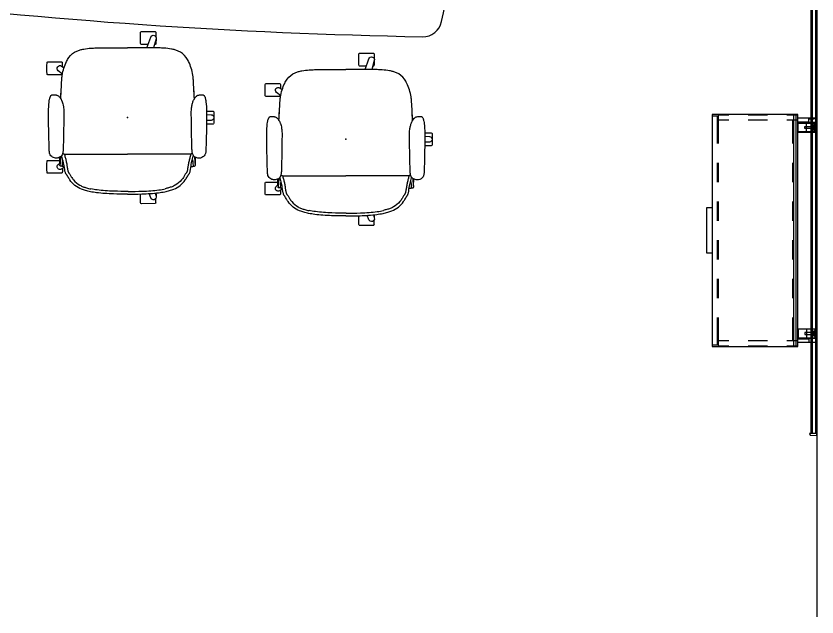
# Model space of a CAD drawing. Header units: inches. Extents: x -2 to 289, y -6 to 222.
# Drawn here: x 152.6 to 277, y 0 to 93.3 of the extents above; entities that cross this region are included whole.
import ezdxf

# ---------------------------------------------------------------- set-up
doc = ezdxf.new("R2010")
doc.units = ezdxf.units.IN
doc.header["$MEASUREMENT"] = 0
for name, color, linetype in [('DISPLAY', 5, 'Continuous'), ('SEAT', 5, 'Continuous'), ('STORAGE', 4, 'Continuous'), ('TABLE', 6, 'Continuous'), ('TABLE-ELEC', 1, 'Continuous'), ('WALL', 7, 'Continuous')]:
    doc.layers.add(name, color=color, linetype=linetype)

# ---------------------------------------------------------------- blocks, each defined once
blk = doc.blocks.new('gexrl_96_0p')
at = {"layer": 'DISPLAY'}
for p, q in [((0, -0.93), (0, 0)), ((97, 0), (0, 0)), ((97, 0), (97, -0.93)), ((97, -0.2), (0, -0.2)), ((97, -0.7), (0, -0.7)), ((0, -0.93), (97, -0.93))]:
    blk.add_line(p, q, dxfattribs=at)
for p in [(0, 0), (97, 0)]:
    blk.add_point(p, dxfattribs=at)
blk = doc.blocks.new('gexrec_4_1p')
at = {"layer": 'DISPLAY'}
for p, q in [((0, 0), (0, -1.14)), ((0.35, 0), (0, 0)), ((0, -1.14), (0.16, -1.13)), ((0.16, -1.13), (0.2, -1.12)), ((0.2, -1.12), (0.22, -1.1)), ((0.22, -1.1), (0.25, -1.07)), ((0.25, -1.07), (0.27, -1.04)), ((0.27, -1.04), (0.29, -0.99)), ((0.29, -0.99), (0.3, -0.94)), ((0.3, -0.94), (0.35, 0))]:
    blk.add_line(p, q, dxfattribs=at)
blk.add_point((0, 0), dxfattribs=at)
blk = doc.blocks.new('gexrec_4_3p')
at = {"layer": 'DISPLAY'}
for p, q in [((0, 0), (0, -1.14)), ((0.35, 0), (0, 0)), ((0, -1.14), (0.16, -1.13)), ((0.16, -1.13), (0.2, -1.12)), ((0.2, -1.12), (0.22, -1.1)), ((0.22, -1.1), (0.25, -1.07)), ((0.25, -1.07), (0.27, -1.04)), ((0.27, -1.04), (0.29, -0.99)), ((0.29, -0.99), (0.3, -0.94)), ((0.3, -0.94), (0.35, 0))]:
    blk.add_line(p, q, dxfattribs=at)
blk.add_point((0, 0), dxfattribs=at)
blk = doc.blocks.new('UDP2CYS_424896LN_1P')
at = {"layer": 'TABLE'}
for p, q in [((-36.43, 13.95), (-34.45, 11.29)), ((-35.23, 14.88), (-32.76, 11.85)), ((35.23, 14.88), (32.76, 11.85)), ((36.43, 13.95), (34.45, 11.29)), ((-31.01, 10.3), (-33.73, 12.07)), ((-16.3, 12.05), (-19.01, 10.29)), ((16.3, 12.05), (19.01, 10.29)), ((31.01, 10.3), (33.73, 12.07)), ((-34.34, 11.15), (-31.7, 9.09)), ((-18.3, 9.09), (-15.64, 11.17)), ((18.3, 9.09), (15.64, 11.17)), ((34.34, 11.15), (31.7, 9.09)), ((-32.65, 8.88), (-30.86, 6.48)), ((-30.87, 9.52), (-28.98, 7.19)), ((30.87, 9.52), (28.98, 7.19)), ((32.65, 8.88), (30.86, 6.48)), ((-25.77, 6.9), (-28.49, 8.67)), ((-21.52, 8.66), (-24.23, 6.9)), ((21.52, 8.66), (24.23, 6.9)), ((25.77, 6.9), (28.49, 8.67)), ((-29.33, 7.24), (-26.69, 5.18)), ((-25.73, 6.89), (-25.77, 6.9)), ((-25.55, 6.89), (-25.73, 6.89)), ((-25.51, 6.89), (-25.55, 6.89)), ((-25.5, 6.89), (-25.51, 6.89)), ((-25.48, 6.86), (-25.5, 6.89)), ((-25.45, 6.86), (-25.48, 6.86)), ((-24.55, 6.86), (-25.45, 6.86)), ((-24.53, 6.86), (-24.55, 6.86)), ((-24.52, 6.86), (-24.53, 6.86)), ((-24.5, 6.89), (-24.52, 6.86)), ((-24.45, 6.89), (-24.5, 6.89)), ((-24.27, 6.89), (-24.45, 6.89)), ((-24.23, 6.9), (-24.27, 6.89)), ((-23.31, 5.18), (-20.66, 7.25)), ((-20.59, 6.6), (-22.51, 5.1)), ((-20.45, 6.65), (-20.59, 6.6)), ((-19.19, 6.65), (-20.45, 6.65)), ((-19.05, 6.6), (-19.19, 6.65)), ((-18.77, 6.38), (-19.05, 6.6)), ((-18.63, 6.33), (-18.77, 6.38)), ((-16.5, 6.33), (-18.63, 6.33)), ((-10.5, 6.33), (-13.5, 6.33)), ((-4.5, 6.33), (-7.5, 6.33)), ((1.5, 6.33), (-1.5, 6.33)), ((7.5, 6.33), (4.5, 6.33)), ((13.5, 6.33), (10.5, 6.33)), ((18.63, 6.33), (16.5, 6.33)), ((18.77, 6.38), (18.63, 6.33)), ((19.05, 6.6), (18.77, 6.38)), ((19.19, 6.65), (19.05, 6.6)), ((20.45, 6.65), (19.19, 6.65)), ((20.59, 6.6), (20.45, 6.65)), ((22.51, 5.1), (20.59, 6.6)), ((23.31, 5.18), (20.66, 7.25)), ((24.23, 6.9), (24.27, 6.89)), ((24.27, 6.89), (24.45, 6.89)), ((24.45, 6.89), (24.5, 6.89)), ((24.5, 6.89), (24.52, 6.86)), ((24.52, 6.86), (24.53, 6.86)), ((24.53, 6.86), (24.55, 6.86)), ((24.55, 6.86), (25.45, 6.86)), ((25.45, 6.86), (25.48, 6.86)), ((25.48, 6.86), (25.5, 6.89)), ((25.5, 6.89), (25.51, 6.89)), ((25.51, 6.89), (25.55, 6.89)), ((25.55, 6.89), (25.73, 6.89)), ((25.73, 6.89), (25.77, 6.9)), ((29.33, 7.24), (26.69, 5.18)), ((-26.67, 5), (-26.7, 4.96)), ((-26.69, 5.18), (-26.68, 5.16)), ((-26.68, 5.16), (-26.67, 5)), ((-23.33, 5.16), (-23.31, 5.18)), ((-23.33, 5), (-23.33, 5.16)), ((-23.3, 4.96), (-23.33, 5)), ((-23.2, 5.05), (-23.2, 1.54)), ((-22.53, 5.05), (-23.2, 5.05)), ((-22.51, 5.1), (-22.53, 5.07)), ((-22.53, 5.07), (-22.53, 5.05)), ((22.53, 5.07), (22.51, 5.1)), ((22.53, 5.05), (22.53, 5.07)), ((23.2, 5.05), (22.53, 5.05)), ((23.2, 1.48), (23.2, 5.05)), ((23.3, 4.96), (23.33, 5)), ((23.33, 5.16), (23.31, 5.18)), ((23.33, 5), (23.33, 5.16)), ((26.68, 5.16), (26.67, 5)), ((26.67, 5), (26.7, 4.96)), ((26.69, 5.18), (26.68, 5.16)), ((-29.75, 4.39), (-29.76, 4.34)), ((-29.76, 4.34), (-29.76, 3.42)), ((-29.71, 4.42), (-29.75, 4.39)), ((-27.04, 4.42), (-29.71, 4.42)), ((-29.07, 4.07), (-27.08, 1.41)), ((-27.08, 4.86), (-24.61, 1.83)), ((-27.01, 4.43), (-27.04, 4.42)), ((-26.97, 4.93), (-27.01, 4.43)), ((-26.95, 4.96), (-26.97, 4.93)), ((-26.7, 4.96), (-26.95, 4.96)), ((-23.06, 4.96), (-23.3, 4.96)), ((-23.03, 4.93), (-23.06, 4.96)), ((-23, 4.45), (-23.03, 4.93)), ((-22.96, 4.42), (-23, 4.45)), ((-20.29, 4.42), (-22.96, 4.42)), ((-20.25, 4.39), (-20.29, 4.42)), ((-20.24, 4.34), (-20.25, 4.39)), ((-20.24, 3.42), (-20.24, 4.34)), ((20.24, 4.34), (20.25, 4.39)), ((20.24, 3.42), (20.24, 4.34)), ((20.25, 4.39), (20.29, 4.42)), ((20.29, 4.42), (22.96, 4.42)), ((22.96, 4.42), (23, 4.45)), ((23, 4.45), (23.03, 4.93)), ((23.03, 4.93), (23.06, 4.96)), ((23.06, 4.96), (23.3, 4.96)), ((27.08, 4.86), (24.61, 1.83)), ((26.7, 4.96), (26.95, 4.96)), ((26.95, 4.96), (26.97, 4.93)), ((26.97, 4.93), (27.01, 4.43)), ((27.01, 4.43), (27.04, 4.42)), ((27.04, 4.42), (29.71, 4.42)), ((29.07, 4.07), (27.08, 1.41)), ((29.71, 4.42), (29.75, 4.39)), ((29.75, 4.39), (29.76, 4.34)), ((29.76, 4.34), (29.76, 3.42)), ((-29.76, 3.42), (-29.74, 3.4)), ((-29.74, 3.4), (-28.96, 3.4)), ((-28.96, 3.4), (-28.76, 3.38)), ((-28.76, 3.38), (-28.59, 3.31)), ((-28.59, 3.31), (-28.44, 3.21)), ((-28.44, 3.21), (-28.31, 3.06)), ((-28.31, 3.06), (-27.37, 1.73)), ((-22.72, 1.25), (-22.59, 2.91)), ((-22.59, 2.94), (-22.4, 3.04)), ((-22.59, 2.91), (-22.59, 2.94)), ((-22.4, 3.04), (-21.79, 3.04)), ((-21.79, 3.04), (-21.72, 3.05)), ((-21.72, 3.05), (-21.66, 3.1)), ((-21.66, 3.1), (-21.54, 3.23)), ((-21.54, 3.23), (-21.39, 3.32)), ((-21.39, 3.32), (-21.23, 3.38)), ((-21.23, 3.38), (-21.05, 3.4)), ((-21.05, 3.4), (-20.26, 3.4)), ((-20.26, 3.4), (-20.24, 3.42)), ((20.26, 3.4), (20.24, 3.42)), ((21.05, 3.4), (20.26, 3.4)), ((21.23, 3.38), (21.05, 3.4)), ((21.39, 3.32), (21.23, 3.38)), ((21.54, 3.23), (21.39, 3.32)), ((21.66, 3.1), (21.54, 3.23)), ((21.72, 3.05), (21.66, 3.1)), ((21.79, 3.04), (21.72, 3.05)), ((22.4, 3.04), (21.79, 3.04)), ((22.59, 2.94), (22.4, 3.04)), ((22.59, 2.91), (22.59, 2.94)), ((22.72, 1.25), (22.59, 2.91)), ((28.31, 3.06), (27.37, 1.73)), ((28.44, 3.21), (28.31, 3.06)), ((28.59, 3.31), (28.44, 3.21)), ((28.76, 3.38), (28.59, 3.31)), ((28.96, 3.4), (28.76, 3.38)), ((29.74, 3.4), (28.96, 3.4)), ((29.76, 3.42), (29.74, 3.4)), ((-27.37, 1.73), (-27.33, 1.59)), ((-27.33, 1.59), (-27.33, 0.99)), ((-23.15, 1.44), (-23.8, 1.44)), ((-23.2, 1.7), (-19.5, 1.7)), ((-19.5, 1.44), (-23.15, 1.44)), ((-23.15, -1.44), (-23.15, 1.44)), ((-22.72, 1.21), (-22.72, 1.25)), ((-16.5, 1.7), (-13.5, 1.7)), ((-13.5, 1.44), (-16.5, 1.44)), ((-10.5, 1.7), (-7.5, 1.7)), ((-7.5, 1.44), (-10.5, 1.44)), ((-4.5, 1.7), (-1.5, 1.7)), ((-1.5, 1.44), (-4.5, 1.44)), ((1.5, 1.7), (4.5, 1.7)), ((4.5, 1.44), (1.5, 1.44)), ((7.5, 1.7), (10.5, 1.7)), ((10.5, 1.44), (7.5, 1.44)), ((13.5, 1.7), (16.5, 1.7)), ((16.5, 1.44), (13.5, 1.44)), ((19.5, 1.7), (23.2, 1.7)), ((23.15, 1.44), (19.5, 1.44)), ((22.72, 1.21), (22.72, 1.25)), ((23.15, 1.44), (23.15, -1.44)), ((23.15, 1.44), (23.8, 1.44)), ((27.37, 1.73), (27.33, 1.59)), ((27.33, 1.59), (27.33, 0.99)), ((-27.36, 0.75), (-27.37, 0.66)), ((-27.37, 0.66), (-27.37, 0.54)), ((-27.37, 0.54), (-27.37, 0.38)), ((-27.37, 0.38), (-27.37, -0.38)), ((-27.33, 0.93), (-27.36, 0.81)), ((-27.36, 0.81), (-27.36, 0.75)), ((-27.33, 0.99), (-27.33, 0.95)), ((-27.33, 0.95), (-27.33, 0.93)), ((-22.72, -1.21), (-22.72, 1.21)), ((22.72, -1.21), (22.72, 1.21)), ((27.33, 0.99), (27.33, 0.95)), ((27.33, 0.95), (27.33, 0.93)), ((27.33, 0.93), (27.36, 0.81)), ((27.36, 0.81), (27.36, 0.75)), ((27.36, 0.75), (27.37, 0.66)), ((27.37, 0.66), (27.37, 0.54)), ((27.37, 0.54), (27.37, 0.38)), ((27.37, 0.38), (27.37, -0.38)), ((-27.37, -0.38), (-27.37, -0.54)), ((-27.37, -0.54), (-27.37, -0.66)), ((-27.37, -0.66), (-27.36, -0.75)), ((-27.36, -0.75), (-27.36, -0.81)), ((-27.36, -0.81), (-27.33, -0.93)), ((-27.33, -0.93), (-27.33, -0.95)), ((-27.33, -0.95), (-27.33, -0.99)), ((-27.33, -0.99), (-27.33, -1.59)), ((-22.72, -1.25), (-22.72, -1.21)), ((22.72, -1.25), (22.72, -1.21)), ((27.36, -0.81), (27.33, -0.93)), ((27.33, -0.93), (27.33, -0.95)), ((27.33, -0.95), (27.33, -0.99)), ((27.33, -0.99), (27.33, -1.59)), ((27.37, -0.66), (27.36, -0.75)), ((27.36, -0.75), (27.36, -0.81)), ((27.37, -0.38), (27.37, -0.54)), ((27.37, -0.54), (27.37, -0.66)), ((-29.07, -4.07), (-27.08, -1.41)), ((-27.37, -1.73), (-28.31, -3.06)), ((-27.33, -1.59), (-27.37, -1.73)), ((-27.08, -4.86), (-24.61, -1.83)), ((-23.15, -1.44), (-23.8, -1.44)), ((-23.2, -1.46), (-23.2, -4.96)), ((-23.2, -1.63), (-19.5, -1.63)), ((-23.15, -1.44), (-19.5, -1.44)), ((-22.59, -2.91), (-22.72, -1.25)), ((-16.5, -1.44), (-13.5, -1.44)), ((-16.5, -1.63), (-13.5, -1.63)), ((-10.5, -1.44), (-7.5, -1.44)), ((-10.5, -1.63), (-7.5, -1.63)), ((-4.5, -1.44), (-1.5, -1.44)), ((-4.5, -1.63), (-1.5, -1.63)), ((1.5, -1.44), (4.5, -1.44)), ((1.5, -1.63), (4.5, -1.63)), ((7.5, -1.44), (10.5, -1.44)), ((7.5, -1.63), (10.5, -1.63)), ((13.5, -1.44), (16.5, -1.44)), ((13.5, -1.63), (16.5, -1.63)), ((19.5, -1.44), (23.15, -1.44)), ((19.5, -1.63), (23.2, -1.63)), ((22.59, -2.91), (22.72, -1.25)), ((23.15, -1.44), (23.8, -1.44)), ((23.2, -5.09), (23.2, -1.52)), ((27.08, -4.86), (24.61, -1.83)), ((29.07, -4.07), (27.08, -1.41)), ((27.33, -1.59), (27.37, -1.73)), ((27.37, -1.73), (28.31, -3.06)), ((-29.74, -3.4), (-29.76, -3.42)), ((-29.76, -3.42), (-29.76, -4.34)), ((-28.95, -3.4), (-29.74, -3.4)), ((-28.76, -3.38), (-28.95, -3.4)), ((-28.59, -3.31), (-28.76, -3.38)), ((-28.44, -3.21), (-28.59, -3.31)), ((-28.31, -3.06), (-28.44, -3.21)), ((-22.59, -2.94), (-22.59, -2.91)), ((-22.4, -3.04), (-22.59, -2.94)), ((-22.38, -3.04), (-22.4, -3.04)), ((-21.79, -3.04), (-22.38, -3.04)), ((-21.72, -3.05), (-21.79, -3.04)), ((-21.66, -3.1), (-21.72, -3.05)), ((-21.54, -3.23), (-21.66, -3.1)), ((-21.39, -3.32), (-21.54, -3.23)), ((-21.23, -3.38), (-21.39, -3.32)), ((-21.05, -3.4), (-21.23, -3.38)), ((-20.26, -3.4), (-21.05, -3.4)), ((-20.24, -3.42), (-20.26, -3.4)), ((-20.24, -4.34), (-20.24, -3.42)), ((20.24, -3.42), (20.26, -3.4)), ((20.24, -4.34), (20.24, -3.42)), ((20.26, -3.4), (21.05, -3.4)), ((21.05, -3.4), (21.23, -3.38)), ((21.23, -3.38), (21.39, -3.32)), ((21.39, -3.32), (21.54, -3.23)), ((21.54, -3.23), (21.66, -3.1)), ((21.66, -3.1), (21.72, -3.05)), ((21.72, -3.05), (21.79, -3.04)), ((21.79, -3.04), (22.38, -3.04)), ((22.38, -3.04), (22.4, -3.04)), ((22.4, -3.04), (22.59, -2.94)), ((22.59, -2.94), (22.59, -2.91)), ((28.31, -3.06), (28.44, -3.21)), ((28.44, -3.21), (28.59, -3.31)), ((28.59, -3.31), (28.76, -3.38)), ((28.76, -3.38), (28.95, -3.4)), ((28.95, -3.4), (29.74, -3.4)), ((29.74, -3.4), (29.76, -3.42)), ((29.76, -3.42), (29.76, -4.34)), ((-29.76, -4.34), (-29.75, -4.39)), ((-29.75, -4.39), (-29.71, -4.42)), ((-29.71, -4.42), (-27.04, -4.42)), ((-27.04, -4.42), (-27.01, -4.43)), ((-27.01, -4.43), (-26.97, -4.94)), ((-26.97, -4.94), (-26.95, -4.96)), ((-26.95, -4.96), (-26.7, -4.96)), ((-26.7, -4.96), (-26.67, -5)), ((-23.33, -5), (-23.3, -4.96)), ((-23.3, -4.96), (-23.06, -4.96)), ((-23.06, -4.96), (-23.03, -4.93)), ((-23.03, -4.93), (-23, -4.45)), ((-23, -4.45), (-22.96, -4.42)), ((-22.96, -4.42), (-20.29, -4.42)), ((-20.29, -4.42), (-20.25, -4.39)), ((-20.25, -4.39), (-20.24, -4.34)), ((20.25, -4.39), (20.24, -4.34)), ((20.29, -4.42), (20.25, -4.39)), ((22.96, -4.42), (20.29, -4.42)), ((23, -4.45), (22.96, -4.42)), ((23.03, -4.93), (23, -4.45)), ((23.06, -4.96), (23.03, -4.93)), ((23.3, -4.96), (23.06, -4.96)), ((23.33, -5), (23.3, -4.96)), ((26.7, -4.96), (26.67, -5)), ((26.95, -4.96), (26.7, -4.96)), ((26.97, -4.94), (26.95, -4.96)), ((27.01, -4.43), (26.97, -4.94)), ((27.04, -4.42), (27.01, -4.43)), ((29.71, -4.42), (27.04, -4.42)), ((29.75, -4.39), (29.71, -4.42)), ((29.76, -4.34), (29.75, -4.39)), ((-26.69, -5.18), (-29.33, -7.24)), ((-26.68, -5.16), (-26.69, -5.18)), ((-26.67, -5), (-26.68, -5.16)), ((-23.33, -5.16), (-23.33, -5)), ((-23.31, -5.18), (-23.33, -5.16)), ((-20.67, -7.24), (-23.31, -5.18)), ((-23.2, -5.09), (-22.8, -5.09)), ((-22.8, -5.09), (-22.8, -5.13)), ((-22.8, -5.13), (-22.77, -5.18)), ((-22.77, -5.18), (-22.35, -5.51)), ((-22.35, -5.51), (-22.3, -5.53)), ((-22.3, -5.53), (-19.5, -5.53)), ((-16.5, -5.53), (-13.5, -5.53)), ((-10.5, -5.53), (-7.5, -5.53)), ((-4.5, -5.53), (-1.5, -5.53)), ((1.5, -5.53), (4.5, -5.53)), ((7.5, -5.53), (10.5, -5.53)), ((13.5, -5.53), (16.5, -5.53)), ((19.5, -5.53), (22.3, -5.53)), ((20.67, -7.24), (23.31, -5.18)), ((22.3, -5.53), (22.35, -5.51)), ((22.35, -5.51), (22.77, -5.18)), ((22.77, -5.18), (22.8, -5.13)), ((22.8, -5.09), (23.2, -5.09)), ((22.8, -5.13), (22.8, -5.09)), ((23.31, -5.18), (23.33, -5.16)), ((23.33, -5.16), (23.33, -5)), ((26.67, -5), (26.68, -5.16)), ((26.68, -5.16), (26.69, -5.18)), ((26.69, -5.18), (29.33, -7.24)), ((-32.65, -8.88), (-30.86, -6.48)), ((-30.87, -9.52), (-28.98, -7.19)), ((-28.48, -8.66), (-25.77, -6.9)), ((-25.77, -6.9), (-25.73, -6.89)), ((-25.73, -6.89), (-25.55, -6.89)), ((-25.55, -6.89), (-25.51, -6.89)), ((-25.51, -6.89), (-25.5, -6.89)), ((-25.5, -6.89), (-25.48, -6.86)), ((-25.48, -6.86), (-25.45, -6.86)), ((-25.45, -6.86), (-24.55, -6.86)), ((-24.55, -6.86), (-24.53, -6.86)), ((-24.53, -6.86), (-24.52, -6.86)), ((-24.52, -6.86), (-24.5, -6.89)), ((-24.5, -6.89), (-24.45, -6.89)), ((-24.45, -6.89), (-24.27, -6.89)), ((-24.27, -6.89), (-24.23, -6.9)), ((-24.23, -6.9), (-21.52, -8.66)), ((24.23, -6.9), (21.52, -8.66)), ((24.27, -6.89), (24.23, -6.9)), ((24.45, -6.89), (24.27, -6.89)), ((24.5, -6.89), (24.45, -6.89)), ((24.52, -6.86), (24.5, -6.89)), ((24.53, -6.86), (24.52, -6.86)), ((24.55, -6.86), (24.53, -6.86)), ((25.45, -6.86), (24.55, -6.86)), ((25.48, -6.86), (25.45, -6.86)), ((25.5, -6.89), (25.48, -6.86)), ((25.51, -6.89), (25.5, -6.89)), ((25.55, -6.89), (25.51, -6.89)), ((25.73, -6.89), (25.55, -6.89)), ((25.77, -6.9), (25.73, -6.89)), ((28.48, -8.66), (25.77, -6.9)), ((30.87, -9.52), (28.98, -7.19)), ((32.65, -8.88), (30.86, -6.48)), ((-31.7, -9.09), (-34.34, -11.15)), ((-15.66, -11.15), (-18.3, -9.09)), ((15.66, -11.15), (18.3, -9.09)), ((31.7, -9.09), (34.34, -11.15)), ((-33.7, -12.05), (-31, -10.29)), ((-19.01, -10.29), (-16.3, -12.05)), ((19.01, -10.29), (16.3, -12.05)), ((33.7, -12.05), (31, -10.29)), ((-36.43, -13.95), (-34.45, -11.29)), ((-35.23, -14.88), (-32.76, -11.85)), ((35.23, -14.88), (32.76, -11.85)), ((36.43, -13.95), (34.45, -11.29))]:
    blk.add_line(p, q, dxfattribs=at)
for centre, radius, start, end in [((58.1, -832.19), 856.33, 91.03763, 96.85669), ((42.65, 21), 3, 12.4468, 91.0376), ((-52.49, 0), 100.43, 347.5532, 12.4468), ((-43.77, 15.04), 3, 96.8567, 171.1221), ((52.49, 0), 100.43, 171.1221, 188.8779), ((-35.82, 14.41), 0.759, 39.1214, 216.7003), ((35.82, 14.41), 0.759, 323.2997, 140.8786), ((-34, 11.59), 0.551, 60.2329, 232.0001), ((-16, 11.59), 0.551, 310.2893, 123.0002), ((16, 11.59), 0.551, 56.9998, 229.7107), ((34, 11.59), 0.551, 307.9999, 119.7671), ((-28.97, 0), 2.36, 323.2985, 36.7), ((-23.8, 2.49), 1.05, 219.1214, 270.0162), ((23.8, 2.49), 1.05, 269.9838, 320.8786), ((28.97, 0), 2.36, 143.3, 216.7015), ((-23.8, -2.49), 1.05, 89.9838, 140.8786), ((23.8, -2.49), 1.05, 39.1214, 90.0162), ((-34, -11.59), 0.551, 128.0029, 303.0003), ((-16, -11.59), 0.551, 237.0009, 51.9999), ((16, -11.59), 0.551, 128.0001, 302.9991), ((34, -11.59), 0.551, 236.9997, 51.9971), ((-35.82, -14.41), 0.759, 143.2997, 320.8786), ((35.82, -14.41), 0.759, 219.1214, 36.7003), ((-43.77, -15.04), 3, 188.8779, 263.1433), ((58.1, 832.19), 856.33, 263.14331, 268.96237), ((42.65, -21), 3, 268.9624, 347.5532)]:
    blk.add_arc(centre, radius, start, end, dxfattribs=at)
blk.add_point((0, 0), dxfattribs=at)
blk.add_point((0, 0), dxfattribs=at)
at = {"layer": 'TABLE-ELEC'}
blk.add_point((0, 0), dxfattribs=at)
blk = doc.blocks.new('1cosm_stool_lowback_fxdarms_0p')
at = {"layer": 'SEAT'}
for p, q in [((-4.65, 12.17), (-4.65, 12.17)), ((-3, 12.22), (-3, 12.22)), ((0.87, 12.27), (0.95, 12.27)), ((-7.59, 9.84), (-7.59, 10.07)), ((-7.59, 10.07), (-7.59, 10.07)), ((-7.54, 10.19), (-7.54, 10.36)), ((-7.54, 10.19), (-7.54, 10.19)), ((-7.3, 10.51), (-7.42, 10.51)), ((-4.65, 9.99), (-4.65, 9.99)), ((8.52, 10.13), (7.92, 10.13)), ((-5.69, 9.81), (-5.69, 0)), ((-3, 9.95), (-3, 9.95)), ((0.95, 9.9), (0.87, 9.9)), ((0.95, 9.9), (0.95, 9.9)), ((-11.51, 5.8), (-11.51, 5.8)), ((-5.69, -9.81), (-5.69, 0)), ((-13.25, -4.4), (-12.53, -4.4)), ((13.25, -4.4), (12.54, -4.4)), ((-11.51, -5.79), (-11.51, -5.8)), ((-7.59, -9.84), (-7.59, -10.07)), ((-3, -9.95), (-3, -9.95)), ((0.87, -9.9), (0.95, -9.9)), ((0.95, -9.9), (0.95, -9.9)), ((-7.59, -10.07), (-7.59, -10.07)), ((-7.54, -10.19), (-7.54, -10.36)), ((-7.54, -10.19), (-7.54, -10.19)), ((-7.3, -10.51), (-7.42, -10.51)), ((-4.65, -9.99), (-4.65, -9.99)), ((-4.65, -12.17), (-4.65, -12.17)), ((-3, -12.22), (-3, -12.22)), ((0.95, -12.27), (0.87, -12.27))]:
    blk.add_line(p, q, dxfattribs=at)
for points in [[(-7.91, 10.12, -0.005317), (-8.52, 10.13, -0.404093), (-8.64, 10.25), (-8.64, 12.38, -0.406566), (-8.53, 12.5)], [(-8.53, 12.5, -0.015215), (-6.76, 12.5, -0.404095), (-6.64, 12.38), (-6.64, 10.54)], [(6.78, 10.13, -0.000182), (6.76, 10.13, -0.404093), (6.64, 10.25), (6.64, 12.38, -0.406566), (6.76, 12.5)], [(6.76, 12.5, -0.015215), (8.52, 12.5, -0.404095), (8.64, 12.38), (8.64, 10.25, -0.406567), (8.52, 10.13, -0.005319)], [(-5.52, 10.06, -0.038333), (-5.68, 10.11, -0.152885), (-6.12, 10.46, -0.094387), (-6.27, 10.82, -0.106386), (-6.27, 11.34, -0.162304), (-5.94, 11.9, -0.105762), (-5.6, 12.09, -0.017853), (-5.52, 12.11)], [(-5.52, 12.11, -0.022949), (-5.36, 12.14, -0.015279), (-5.2, 12.15, -0.006122), (-5.09, 12.16, -0.002587), (-4.98, 12.16, -0.001579), (-4.65, 12.17)], [(-4.65, 12.17, -0.001688), (-3, 12.22)], [(-3, 12.22, -0.004543), (0.38, 12.27, -0.000848), (0.87, 12.27)], [(0.95, 12.27, -0.03014), (2.39, 12.18, -0.016683), (2.84, 12.11, -0.01807), (3.07, 12.05, -0.021348), (3.17, 12.02, -0.009947), (3.2, 12.01)], [(0.95, 12.27, -0.004462), (0.95, 12.27, 0.002349), (0.95, 12.27, -0.001223), (0.95, 12.27)], [(3.2, 12.01, -0.039399), (3.37, 11.92, -0.005316), (3.4, 11.9)], [(3.4, 11.9, -0.026397), (3.43, 11.88, -0.049647), (3.47, 11.84, -0.112093), (3.51, 11.76, -0.010874)], [(3.51, 11.75, -0.06222), (3.54, 11.34, -0.02574), (3.51, 11.13, -0.00791), (3.5, 11.05)], [(-8.55, 9.66, -0.031537), (-8.31, 9.72, 0.00211), (-7.23, 9.9, 0.011786), (-6.79, 10, 0.00006), (-6.01, 10.19, 0.039766), (-5.89, 10.23, 0.039766)], [(-5.62, 9.97, -0.06638), (-5.63, 9.89, -0.190513), (-5.68, 9.82, -0.040354), (-5.71, 9.8, -0.026994), (-5.77, 9.78, -0.015756), (-5.9, 9.75, 0.001155), (-6.18, 9.68, -0.005705), (-6.74, 9.54, -0.012072), (-7.03, 9.48, -0.00633), (-7.33, 9.43, 0.0038), (-7.91, 9.34, 0.010279), (-8.17, 9.29, 0.013115), (-8.32, 9.25, 0.008004), (-8.39, 9.23)], [(-7.7, 9.81), (-7.99, 10.24, -0.970099), (-7.27, 10.76), (-7.09, 10.53)], [(-7.59, 10.07, -0.19788), (-7.54, 10.19)], [(-7.54, 10.36, -0.431481), (-7.42, 10.51)], [(-6.56, 10.09, 0.004884), (-6.93, 10.13, 0.001223), (-7.19, 10.15, -0.018983), (-7.54, 10.19)], [(-7.54, 10.19, -0.020862), (-7.54, 10.19, -0.013804), (-7.54, 10.19)], [(-6.05, 10.37, 0.02034), (-6.79, 10.45, -0.007503), (-7.23, 10.49, -0.104188), (-7.3, 10.51, -0.606939), (-7.26, 10.52, -0.014808), (-6.92, 10.53, -0.002523), (-6.17, 10.55)], [(-5.63, 10.09, -0.009038), (-5.63, 10.07, -0.045592), (-5.62, 9.97)], [(-4.65, 9.99, 0.00168), (-4.87, 10, -0.002464), (-4.98, 10, -0.004688), (-5.09, 10.01, -0.019195), (-5.33, 10.03, -0.022699), (-5.52, 10.06)], [(-3, 9.95, -0.001618), (-4.65, 9.99)], [(1.69, 9.96, -0.042831), (0.95, 9.9)], [(2.43, 10.15, -0.020095), (2.12, 10.05, -0.022293), (1.69, 9.96)], [(3.5, 11.05, -0.073677), (3.44, 10.88, -0.032574), (3.38, 10.79, -0.046527), (3.23, 10.61, -0.03414), (3.06, 10.47, -0.037046), (2.8, 10.31, -0.026571), (2.55, 10.19, -0.00977), (2.43, 10.15)], [(2.91, 10.37, -0.003883), (5.8, 10.22, -0.014836), (6.36, 10.17)], [(2.91, 10.37, -0.002186), (4.53, 10.29)], [(6.36, 10.17, 0.000831), (6.37, 10.16)], [(6.37, 10.16, -0.007276), (6.59, 10.13)], [(6.59, 10.13, -0.073515), (8.68, 9.48, -0.041882), (9.33, 9.1, -0.142587), (10.33, 7.86, -0.034329), (10.51, 7.35, -0.022856), (10.63, 6.81, -0.026816), (10.77, 5.66, -0.010359), (10.81, 4.88, -0.005352), (10.83, 4.09, -0.002666), (10.83, 0)], [(6.76, 10.1), (7.27, 10.76, -0.970099), (7.99, 10.24), (7.73, 9.86)], [(-11.89, 0, -0.008813), (-11.86, 2.21, -0.009029), (-11.79, 3.55, -0.013303), (-11.67, 4.8, -0.016666), (-11.51, 5.78, -0.019917), (-11.33, 6.53, -0.025902), (-11.12, 7.16, -0.158282), (-9.68, 8.96, -0.011485), (-9.46, 9.1, -0.010631), (-8.92, 9.42, 0.041547), (-8.83, 9.48, 0.039216), (-8.75, 9.56, -0.06721), (-8.69, 9.6, -0.051353), (-8.54, 9.66)], [(-8.39, 9.23, 0.035319), (-8.49, 9.19, 0.059497), (-8.59, 9.13, 0.009264), (-8.67, 9.06, -0.033873), (-8.8, 8.97, -0.012147), (-9.18, 8.74, 0.033914), (-9.68, 8.39, 0.101842), (-10.51, 7.39, 0.030712), (-10.73, 6.9, 0.022625), (-10.91, 6.38, 0.020843), (-11.08, 5.7)], [(0.87, 9.9, -0.005043), (-2.51, 9.94, -0.000521), (-3, 9.95)], [(-11.51, 5.8, 0.000334), (-11.51, 5.8)], [(-11.46, -0.08, -0.008813), (-11.43, 2.14, -0.009029), (-11.36, 3.47, -0.013303), (-11.23, 4.72, -0.016666), (-11.08, 5.7)], [(-11.89, 0, 0.008813), (-11.86, -2.21, 0.009029), (-11.79, -3.55, 0.013303), (-11.67, -4.8, 0.016666), (-11.51, -5.78, 0.019917), (-11.33, -6.53, 0.025902), (-11.12, -7.16, 0.158282), (-9.68, -8.96, 0.011485), (-9.46, -9.1, 0.010631), (-8.92, -9.41, -0.041547), (-8.83, -9.48, -0.039216), (-8.75, -9.55, 0.06721), (-8.69, -9.6, 0.051353), (-8.54, -9.66)], [(6.59, -10.13, 0.073515), (8.68, -9.48, 0.041882), (9.33, -9.1, 0.142587), (10.33, -7.86, 0.034329), (10.51, -7.35, 0.022856), (10.63, -6.81, 0.026816), (10.77, -5.66, 0.010359), (10.81, -4.88, 0.005352), (10.83, -4.09, 0.002666), (10.83, 0)], [(-11.46, -0.08, 0.008813), (-11.43, -2.29, 0.009029), (-11.36, -3.62, 0.013303), (-11.23, -4.87, 0.016666), (-11.08, -5.86)], [(-13.25, -4.4, -0.404093), (-13.36, -4.28), (-13.37, -2.15, -0.406566), (-13.25, -2.03)], [(-13.25, -2.03, -0.011929), (-11.86, -2.02, -0.011929)], [(11.36, -3.19), (11.36, -2.15, -0.406566), (11.48, -2.03)], [(11.48, -2.03, -0.015215), (13.25, -2.03, -0.404095), (13.36, -2.15), (13.36, -4.28, -0.406567), (13.25, -4.4, -0.006381)], [(-11.72, -4.29), (-12.21, -4.43, -0.970099), (-12.48, -3.59), (-11.8, -3.34)], [(10.83, -3), (12.48, -3.59, -0.970099), (12.21, -4.43), (10.83, -4.03)], [(-11.71, -4.41, -0.003747), (-12.15, -4.42, -0.003747)], [(12.15, -4.42, -0.005735), (11.48, -4.4, -0.404093), (11.36, -4.28), (11.36, -4.19)], [(-11.51, -5.8, -0.000334), (-11.51, -5.79)], [(-8.39, -9.23, -0.035319), (-8.49, -9.19, -0.059497), (-8.59, -9.13, -0.009264), (-8.67, -9.06, 0.033873), (-8.8, -8.96, 0.012147), (-9.18, -8.74, -0.033914), (-9.68, -8.39, -0.101842), (-10.51, -7.39, -0.030712), (-10.73, -6.9, -0.022625), (-10.91, -6.37, 0.065326), (-11.08, -5.86)], [(-8.55, -9.66, 0.031537), (-8.31, -9.72, -0.00211), (-7.23, -9.9, -0.011786), (-6.79, -10, -0.00006), (-6.01, -10.19, -0.039701), (-5.89, -10.23, -0.039701)], [(-5.65, -10.1, 0.178193), (-5.63, -9.89, 0.190513), (-5.68, -9.82, 0.040354), (-5.71, -9.8, 0.026994), (-5.77, -9.78, 0.015756), (-5.9, -9.75, -0.001155), (-6.18, -9.68, 0.005705), (-6.74, -9.54, 0.012072), (-7.03, -9.48, 0.00633), (-7.33, -9.43, -0.0038), (-7.91, -9.33, -0.010279), (-8.17, -9.29, -0.013115), (-8.32, -9.25, -0.008004), (-8.39, -9.23)], [(-4.65, -9.99, -0.001692), (-3, -9.95)], [(-3, -9.95, -0.004536), (0.38, -9.9, -0.000847), (0.87, -9.9)], [(0.95, -9.9, -0.042602), (1.69, -9.96)], [(-7.59, -10.07, 0.19788), (-7.54, -10.19)], [(-6.56, -10.09, -0.004884), (-6.93, -10.13, -0.001223), (-7.19, -10.15, 0.018983), (-7.54, -10.19)], [(-7.54, -10.19, 0.020862), (-7.54, -10.19)], [(-7.54, -10.36, 0.431481), (-7.42, -10.51)], [(-6.05, -10.37, -0.020368), (-6.79, -10.45, 0.007503), (-7.23, -10.49, 0.104188), (-7.3, -10.51, 0.606939), (-7.26, -10.52, 0.014808), (-6.92, -10.53, 0.002522), (-6.17, -10.55, 0.002522)], [(-5.52, -12.11, -0.039008), (-5.68, -12.06, -0.150788), (-6.12, -11.7, -0.104188), (-6.28, -11.3, -0.10655), (-6.26, -10.78, -0.141336), (-5.98, -10.29, -0.118078), (-5.6, -10.08, -0.017519), (-5.52, -10.06)], [(-5.52, -10.06, -0.025529), (-5.33, -10.03, -0.01206), (-5.2, -10.01, -0.005982), (-5.09, -10.01, -0.002784), (-4.98, -10, -0.001981), (-4.65, -9.99)], [(1.69, -9.96, -0.027243), (2.21, -10.08, -0.01438), (2.43, -10.15)], [(2.43, -10.15, -0.024871), (2.71, -10.26, -0.029002), (2.94, -10.39, -0.058359), (3.26, -10.64, -0.022502), (3.34, -10.73, -0.064627), (3.46, -10.91, -0.05746), (3.5, -11.05)], [(2.91, -10.37, 0.003883), (5.8, -10.22, 0.014836), (6.36, -10.16)], [(2.91, -10.37, 0.002186), (4.53, -10.29)], [(3.5, -11.05, -0.030988), (3.54, -11.32, -0.065151), (3.51, -11.75)], [(6.36, -10.16, -0.000831), (6.37, -10.16)], [(6.37, -10.16, 0.007276), (6.59, -10.13)], [(-4.65, -12.17, 0.0022), (-4.76, -12.17, -0.001306), (-4.92, -12.17, -0.003554), (-5.03, -12.16, -0.005895), (-5.14, -12.16, -0.019083), (-5.36, -12.14, -0.02033), (-5.52, -12.11)], [(-3, -12.22, -0.001618), (-4.65, -12.17)], [(0.87, -12.27, -0.005049), (-2.52, -12.23, -0.000523), (-3, -12.22)], [(1, -12.27), (1, -13.27, -0.406567), (0.88, -13.39, -0.015215), (-0.88, -13.39, -0.404093), (-1, -13.27), (-1, -12.25)], [(0.47, -12.27), (0.44, -12.98, -0.970099), (-0.44, -12.98), (-0.47, -12.26)], [(3.2, -12.01, -0.020194), (3.14, -12.03, -0.019601), (3.03, -12.06, -0.016602), (2.79, -12.12, -0.012453), (2.46, -12.17, -0.031855), (0.95, -12.27)], [(0.95, -12.27, 0.001439), (0.95, -12.27, 0.004992), (0.95, -12.27, -0.002488), (0.95, -12.27)], [(3.4, -11.9, -0.035288), (3.23, -11.99, -0.00875), (3.2, -12.01)], [(3.51, -11.75, -0.101327), (3.48, -11.82, -0.055676), (3.44, -11.86, -0.041238), (3.4, -11.9, -0.00269), (3.4, -11.9)]]:
    blk.add_lwpolyline(points, format="xyb", dxfattribs=at)
blk.add_point((0, 0), dxfattribs=at)
blk = doc.blocks.new('gexstw_k3612alt_0p')
at = {"layer": 'STORAGE'}
for p, q in [((0.619, -0.045), (0.599, -0.066)), ((0.599, -0.066), (0.599, -2.97)), ((0.651, -0.372), (0.619, -0.045)), ((0.681, -0.467), (0.651, -0.372)), ((0.681, -1.291), (0.681, -0.467)), ((1.25, -0.253), (1.25, -2.97)), ((1.326, -0.253), (1.25, -0.253)), ((1.326, -2.924), (1.326, -0.253)), ((1.327, -0.31), (1.387, -0.25)), ((1.327, -1.59), (1.327, -0.31)), ((1.327, -0.722), (2.673, -0.722)), ((1.327, -0.873), (2.673, -0.873)), ((2.631, -0.004), (1.369, -0.004)), ((1.369, -0.004), (1.369, -0.283)), ((1.369, -0.283), (2.631, -0.283)), ((1.387, -0.25), (2.613, -0.25)), ((1.563, -0.283), (1.563, -0.473)), ((1.563, -0.473), (2.438, -0.473)), ((1.842, -1.88), (1.842, -0.473)), ((2.156, -0.473), (2.156, -1.88)), ((2.438, -0.473), (2.438, -0.282)), ((2.613, -0.25), (2.673, -0.31)), ((2.631, -0.283), (2.631, -0.004)), ((2.673, -0.31), (2.673, -1.59)), ((2.75, -0.255), (2.674, -0.255)), ((2.674, -0.255), (2.674, -2.924)), ((2.75, -2.97), (2.75, -0.255)), ((33.251, -2.97), (33.251, -0.255)), ((33.251, -0.255), (33.327, -0.255)), ((33.327, -0.255), (33.327, -2.924)), ((33.388, -0.25), (33.328, -0.31)), ((33.328, -0.31), (33.328, -1.59)), ((34.674, -0.722), (33.328, -0.722)), ((34.674, -0.873), (33.328, -0.873)), ((33.37, -0.283), (33.37, -0.004)), ((33.37, -0.004), (34.632, -0.004)), ((34.632, -0.283), (33.37, -0.283)), ((34.614, -0.25), (33.388, -0.25)), ((33.563, -0.473), (33.563, -0.282)), ((34.438, -0.473), (33.563, -0.473)), ((33.845, -0.473), (33.845, -1.88)), ((34.159, -1.88), (34.159, -0.473)), ((34.438, -0.283), (34.438, -0.473)), ((34.674, -0.31), (34.614, -0.25)), ((34.632, -0.004), (34.632, -0.283)), ((34.674, -1.59), (34.674, -0.31)), ((34.675, -2.924), (34.675, -0.253)), ((34.675, -0.253), (34.751, -0.253)), ((34.751, -0.253), (34.751, -2.97)), ((35.32, -0.467), (35.35, -0.372)), ((35.32, -1.291), (35.32, -0.467)), ((35.35, -0.372), (35.382, -0.045)), ((35.382, -0.045), (35.402, -0.066)), ((35.402, -0.066), (35.402, -2.97)), ((1.15, -1.291), (0.681, -1.291)), ((1.15, -2.97), (1.15, -1.291)), ((1.387, -1.65), (1.327, -1.59)), ((2.613, -1.65), (1.387, -1.65)), ((2.156, -1.88), (1.842, -1.88)), ((2.673, -1.59), (2.613, -1.65)), ((33.328, -1.59), (33.388, -1.65)), ((33.388, -1.65), (34.614, -1.65)), ((33.845, -1.88), (34.159, -1.88)), ((34.614, -1.65), (34.674, -1.59)), ((34.851, -2.97), (34.851, -1.291)), ((34.851, -1.291), (35.32, -1.291)), ((0.599, -2.97), (0, -2.97)), ((0, -2.97), (0, -16.278)), ((36.001, -3.23), (0, -3.23)), ((0, -3.23), (0, -3.672)), ((0, -3.672), (36.001, -3.672)), ((35.915, -2.97), (0.085, -2.97)), ((0.085, -2.97), (0.085, -4.669)), ((36.001, -2.97), (0.599, -2.97)), ((0.845, -4.669), (0.845, -2.97)), ((1.25, -2.97), (2.75, -2.97)), ((2.674, -2.924), (1.326, -2.924)), ((34.751, -2.97), (33.251, -2.97)), ((33.327, -2.924), (34.675, -2.924)), ((35.155, -2.97), (35.155, -4.669)), ((35.915, -4.669), (35.915, -2.97)), ((36.001, -16.278), (36.001, -2.97)), ((36.001, -3.672), (36.001, -3.23)), ((4.4995, -3.762), (0.845, -3.762)), ((10.4995, -3.762), (7.4995, -3.762)), ((16.4995, -3.762), (13.4995, -3.762)), ((22.4995, -3.762), (19.4995, -3.762)), ((28.4995, -3.762), (25.4995, -3.762)), ((35.154, -3.762), (31.4995, -3.762)), ((0.085, -7.669), (0.085, -10.669)), ((0.845, -10.669), (0.845, -7.669)), ((35.155, -7.669), (35.155, -10.669)), ((35.915, -10.669), (35.915, -7.669)), ((0.085, -13.669), (0.085, -15.368)), ((0.845, -15.368), (0.845, -13.669)), ((35.155, -13.669), (35.155, -15.368)), ((35.915, -15.368), (35.915, -13.669)), ((0.085, -15.368), (0.845, -15.368)), ((0.21, -16.278), (0.21, -15.493)), ((0.21, -15.493), (4.5, -15.493)), ((4.5, -15.308), (0.845, -15.308)), ((10.5, -15.308), (7.5, -15.308)), ((7.5, -15.493), (10.5, -15.493)), ((16.5, -15.308), (13.5, -15.308)), ((13.5, -15.493), (16.5, -15.493)), ((22.5, -15.308), (19.5, -15.308)), ((19.5, -15.493), (22.5, -15.493)), ((28.5, -15.308), (25.5, -15.308)), ((25.5, -15.493), (28.5, -15.493)), ((35.155, -15.308), (31.5, -15.308)), ((31.5, -15.493), (35.79, -15.493)), ((35.155, -15.368), (35.915, -15.368)), ((35.79, -15.493), (35.79, -16.278)), ((0, -16.278), (36.001, -16.278)), ((14.498, -16.278), (14.498, -17.123)), ((14.498, -17.123), (14.507, -17.145)), ((14.507, -17.145), (14.528, -17.153)), ((14.528, -17.153), (21.469, -17.153)), ((21.469, -17.153), (21.491, -17.144)), ((21.491, -17.144), (21.499, -17.123)), ((21.499, -17.123), (21.499, -16.278))]:
    blk.add_line(p, q, dxfattribs=at)
blk.add_point((0, 0), dxfattribs=at)

msp = doc.modelspace()

# ---------------------------------------------------------------- linework, layer by layer
at = {"layer": 'WALL', "elevation": 0}
msp.add_lwpolyline([(0, 222), (276.96, 222), (276.96, 0)], dxfattribs=at)

# ---------------------------------------------------------------- block references
msp.add_blockref('UDP2CYS_424896LN_1P', (173.1, 114.07))
for name, p, rotation in [('gexrl_96_0p', (276.96, 125.5), 270), ('1cosm_stool_lowback_fxdarms_0p', (169.92, 77.52), 90), ('1cosm_stool_lowback_fxdarms_0p', (203.8, 74.15), 90), ('gexstw_k3612alt_0p', (276.96, 78), 270), ('gexrec_4_1p', (276.96, 28.5), 270), ('gexrec_4_3p', (276.96, 28.5), 270)]:
    msp.add_blockref(name, p, dxfattribs=dict(rotation=rotation))

doc.saveas('drawing.dxf')
